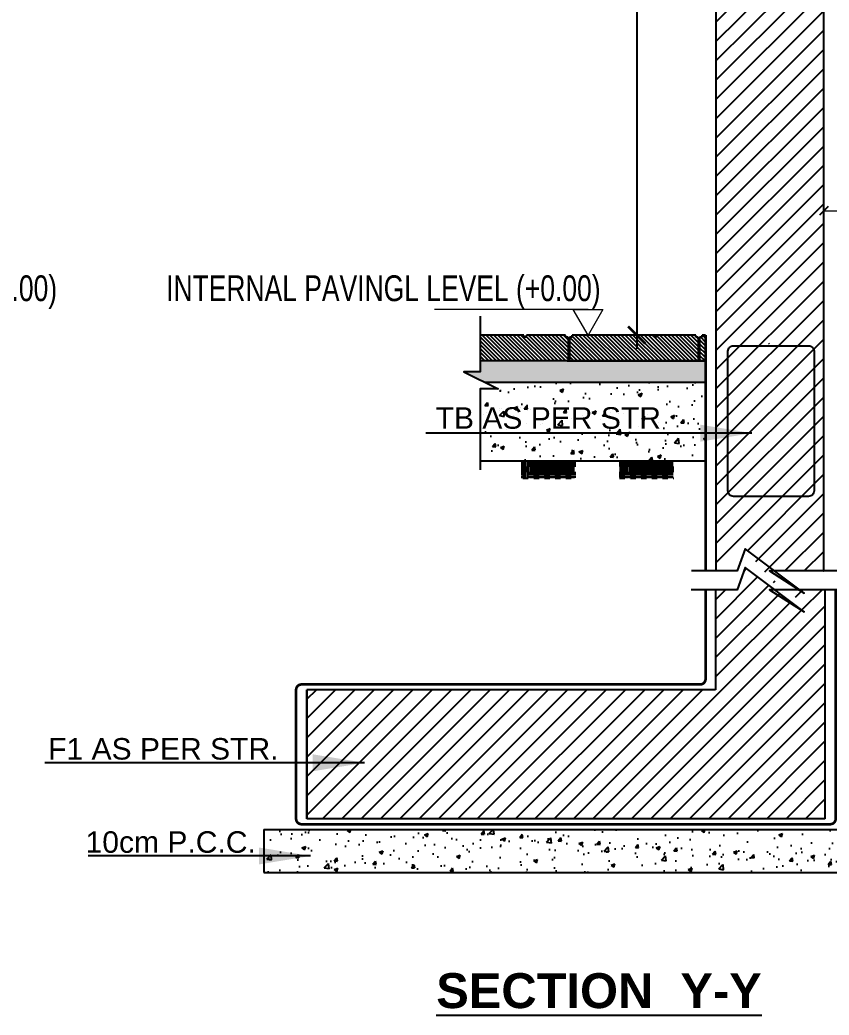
# Model space of a CAD drawing. Header units: centimetres. Extents: x -3744 to 3813, y -6963 to 3597.
# Drawn here: x -2423 to -1953, y -6963 to -6384 of the extents above; entities that cross this region are included whole.
import ezdxf

# ---------------------------------------------------------------- set-up
doc = ezdxf.new("R2010")
doc.units = ezdxf.units.CM
doc.header["$LTSCALE"] = 100
doc.header["$MEASUREMENT"] = 0
doc.layers.add('A-DIM-IN', color=6, linetype='Continuous', lineweight=5)
for name, color, linetype in [('A_DIM-AXIS', 6, 'Continuous'), ('ARROW', 8, 'Continuous'), ('CONC', 3, 'Continuous'), ('HATCH', 8, 'Continuous'), ('L-LANDSCAPE', 11, 'Continuous'), ('LVL', 2, 'Continuous'), ('Section', 7, 'Continuous'), ('str', 1, 'Continuous'), ('TEXT', 3, 'Continuous'), ('WALL-01', 7, 'Continuous'), ('WALL-03', 2, 'Continuous')]:
    doc.layers.add(name, color=color, linetype=linetype)
doc.styles.add('22', font='romans.shx')
doc.styles.add('EN-SCL-DIM', font='swisscl.ttf')
doc.styles.add('SANSSERIFBOLD', font='SASB____.pfb', dxfattribs={"height": 0.7})
doc.styles.add('STYLE1', font='arial.ttf', dxfattribs={"height": 8})
doc.dimstyles.new('100', dxfattribs={"dimtxt": 15, "dimasz": 10, "dimexe": 8, "dimexo": 12, "dimgap": 6, "dimtad": 1, "dimdec": 0, "dimzin": 0, "dimdsep": 46, "dimtxsty": '22', "dimblk": 'ARCHTICK', "dimcen": 30, "dimdle": 8, "dimclrd": 1, "dimclre": 1, "dimclrt": 2, "dimadec": 0, "dimazin": 0, "dimtfac": 1, "dimtdec": 0, "dimtmove": 2, "dimatfit": 3, "dimldrblk": 'OBLIQUE', "dimfxl": 100, "dimtolj": 1, "dimtzin": 0, "dimarcsym": 0})
doc.dimstyles.new('D15-1-100', dxfattribs={"dimtxt": 3, "dimasz": 4, "dimexe": 0.1, "dimexo": 0.25, "dimgap": 3, "dimtad": 1, "dimdec": 0, "dimzin": 3, "dimdsep": 46, "dimlunit": 4, "dimtxsty": 'Standard', "dimblk2": 'OBLIQUE', "dimcen": 0, "dimclrd": 8, "dimclre": 8, "dimclrt": 256, "dimadec": 0, "dimazin": 0, "dimtfac": 1, "dimtdec": 0, "dimtix": 1, "dimtmove": 2, "dimatfit": 3, "dimfxl": 1, "dimtolj": 1, "dimtzin": 13, "dimlwd": -1, "dimlwe": -1, "dimarcsym": 0})
doc.dimstyles.new('NORMAL', dxfattribs={"dimtxt": 18, "dimasz": 5, "dimexe": 5, "dimexo": 5, "dimgap": 1, "dimtad": 0, "dimdec": 0, "dimdsep": 46, "dimtxsty": 'Standard', "dimblk1": 'OBLIQUE', "dimblk2": 'OBLIQUE', "dimsah": 1, "dimcen": 0.09, "dimclrd": 4, "dimclre": 4, "dimclrt": 6, "dimadec": 0, "dimazin": 0, "dimtfac": 1, "dimtdec": 0, "dimtofl": 0, "dimtmove": 1, "dimatfit": 2, "dimldrblk": 'OPEN30', "dimfxl": 1, "dimtolj": 1, "dimtzin": 0, "dimlwd": 5, "dimlwe": 5, "dimarcsym": 2})

# ---------------------------------------------------------------- blocks, each defined once
blk = doc.blocks.new('_ARCHTICK')
at = {"color": 0, "linetype": 'ByBlock', "const_width": 0.15}
blk.add_lwpolyline([(-0.5, -0.5), (0.5, 0.5)], dxfattribs=at)
blk = doc.blocks.new('*D136')
at = {"layer": 'Defpoints', "color": 0, "transparency": 16777216}
for p in [(-2018.3, -5867.03), (-2064.57, -6567.29), (-2021.43, -6567.29, -0.02)]:
    blk.add_point(p, dxfattribs=at)
at = {"layer": 'WALL-03', "color": 4, "lineweight": -2, "transparency": 16777216}
for p, q in [((-2064.57, -5859.03), (-2064.57, -6575.29)), ((-2030.3, -5867.03), (-2072.57, -5867.03)), ((-2033.43, -6567.29), (-2072.57, -6567.29))]:
    blk.add_line(p, q, dxfattribs=at)
at = {"layer": 'WALL-03', "color": 4, "lineweight": -2, "transparency": 16777216, "xscale": 10, "yscale": 10, "zscale": 10}
for p, rotation in [((-2064.57, -5867.03), 90), ((-2064.57, -6567.29), 270)]:
    blk.add_blockref('_ARCHTICK', p, dxfattribs=dict(at, rotation=rotation))
at = {"layer": 'WALL-03', "color": 3, "transparency": 16777216, "insert": (-2078.07, -6217.16), "char_height": 25, "attachment_point": 5, "rotation": 90, "style": '22'}
blk.add_mtext('\\A1;280', dxfattribs=at)
blk = doc.blocks.new('_OBLIQUE')
at = {"color": 0, "linetype": 'ByBlock'}
blk.add_line((-0.5, -0.5), (0.5, 0.5), dxfattribs=at)
blk = doc.blocks.new('*X83')
at = {"color": 0}
for p, q in [((-5507.6, 1093.8), (-5500, 1093.8)), ((-5507.6, 1084.4), (-5500, 1084.4)), ((-5507.6, 1075), (-5500, 1075)), ((-5503.1, 1046.9), (-5503.1, 1071.9)), ((-5500, 1068.8), (-5475, 1068.8)), ((-5496.9, 1071.9), (-5496.9, 1094.5)), ((-5487.5, 1071.9), (-5487.5, 1094.5)), ((-5478.1, 1071.9), (-5478.1, 1094.5)), ((-5475, 1093.8), (-5450, 1093.8)), ((-5475, 1084.4), (-5450, 1084.4)), ((-5475, 1075), (-5450, 1075)), ((-5471.9, 1046.9), (-5471.9, 1071.9)), ((-5462.5, 1046.9), (-5462.5, 1071.9)), ((-5453.1, 1046.9), (-5453.1, 1071.9)), ((-5450, 1068.8), (-5425, 1068.8)), ((-5446.9, 1071.9), (-5446.9, 1094.5)), ((-5437.5, 1071.9), (-5437.5, 1094.5)), ((-5428.1, 1071.9), (-5428.1, 1094.5)), ((-5425, 1093.8), (-5400, 1093.8)), ((-5425, 1084.4), (-5400, 1084.4)), ((-5425, 1075), (-5400, 1075)), ((-5421.9, 1046.9), (-5421.9, 1071.9)), ((-5412.5, 1046.9), (-5412.5, 1071.9)), ((-5403.1, 1046.9), (-5403.1, 1071.9)), ((-5400, 1068.8), (-5375, 1068.8)), ((-5396.9, 1071.9), (-5396.9, 1094.5)), ((-5387.5, 1071.9), (-5387.5, 1094.5)), ((-5378.1, 1071.9), (-5378.1, 1094.5)), ((-5375, 1093.8), (-5350, 1093.8)), ((-5375, 1084.4), (-5350, 1084.4)), ((-5375, 1075), (-5350, 1075)), ((-5371.9, 1046.9), (-5371.9, 1071.9)), ((-5362.5, 1046.9), (-5362.5, 1071.9)), ((-5353.1, 1046.9), (-5353.1, 1071.9)), ((-5350, 1068.8), (-5325, 1068.8)), ((-5346.9, 1071.9), (-5346.9, 1094.5)), ((-5337.5, 1071.9), (-5337.5, 1094.5)), ((-5328.1, 1071.9), (-5328.1, 1094.5)), ((-5325, 1093.8), (-5300, 1093.8)), ((-5325, 1084.4), (-5300, 1084.4)), ((-5325, 1075), (-5300, 1075)), ((-5321.9, 1046.9), (-5321.9, 1071.9)), ((-5312.5, 1046.9), (-5312.5, 1071.9)), ((-5303.1, 1046.9), (-5303.1, 1071.9)), ((-5300, 1068.8), (-5275, 1068.8)), ((-5296.9, 1071.9), (-5296.9, 1094.5)), ((-5287.5, 1071.9), (-5287.5, 1094.5)), ((-5278.1, 1071.9), (-5278.1, 1094.5)), ((-5275, 1093.8), (-5254.4, 1093.8)), ((-5275, 1084.4), (-5254.4, 1084.4)), ((-5275, 1075), (-5254.4, 1075)), ((-5271.9, 1046.9), (-5271.9, 1071.9)), ((-5262.5, 1046.9), (-5262.5, 1071.9)), ((-5050.8, 1093.8), (-5050, 1093.8)), ((-5050.8, 1084.4), (-5050, 1084.4)), ((-5050.8, 1075), (-5050, 1075)), ((-5050, 1068.8), (-5025, 1068.8)), ((-5046.9, 1071.9), (-5046.9, 1094.5)), ((-5037.5, 1071.9), (-5037.5, 1094.5)), ((-5028.1, 1071.9), (-5028.1, 1094.5)), ((-5025, 1093.8), (-5000, 1093.8)), ((-5025, 1084.4), (-5000, 1084.4)), ((-5025, 1075), (-5000, 1075)), ((-5021.9, 1046.9), (-5021.9, 1071.9)), ((-5012.5, 1046.9), (-5012.5, 1071.9)), ((-5003.1, 1046.9), (-5003.1, 1071.9)), ((-5000, 1068.8), (-4975, 1068.8)), ((-4996.9, 1071.9), (-4996.9, 1094.5)), ((-4987.5, 1071.9), (-4987.5, 1094.5)), ((-4978.1, 1071.9), (-4978.1, 1094.5)), ((-4975, 1093.8), (-4950, 1093.8)), ((-4975, 1084.4), (-4950, 1084.4)), ((-4975, 1075), (-4950, 1075)), ((-4971.9, 1046.9), (-4971.9, 1071.9)), ((-4962.5, 1046.9), (-4962.5, 1071.9)), ((-4953.1, 1046.9), (-4953.1, 1071.9)), ((-4950, 1068.8), (-4925, 1068.8)), ((-4946.9, 1071.9), (-4946.9, 1094.5)), ((-4937.5, 1071.9), (-4937.5, 1094.5)), ((-4928.1, 1071.9), (-4928.1, 1094.5)), ((-4925, 1093.8), (-4900, 1093.8)), ((-4925, 1084.4), (-4900, 1084.4)), ((-4925, 1075), (-4900, 1075)), ((-4921.9, 1046.9), (-4921.9, 1071.9)), ((-4912.5, 1046.9), (-4912.5, 1071.9)), ((-4903.1, 1046.9), (-4903.1, 1071.9)), ((-4900, 1068.8), (-4875, 1068.8)), ((-4896.9, 1071.9), (-4896.9, 1094.5)), ((-4887.5, 1071.9), (-4887.5, 1094.5)), ((-4878.1, 1071.9), (-4878.1, 1094.5)), ((-4875, 1093.8), (-4850, 1093.8)), ((-4875, 1084.4), (-4850, 1084.4)), ((-4875, 1075), (-4850, 1075)), ((-4871.9, 1046.9), (-4871.9, 1071.9)), ((-4862.5, 1046.9), (-4862.5, 1071.9)), ((-4853.1, 1046.9), (-4853.1, 1071.9)), ((-4850, 1068.8), (-4825, 1068.8)), ((-4846.9, 1071.9), (-4846.9, 1094.5)), ((-4837.5, 1071.9), (-4837.5, 1094.5)), ((-4828.1, 1071.9), (-4828.1, 1094.5)), ((-4825, 1093.8), (-4800, 1093.8)), ((-4825, 1084.4), (-4800, 1084.4)), ((-4825, 1075), (-4800, 1075)), ((-4821.9, 1046.9), (-4821.9, 1071.9)), ((-4812.5, 1046.9), (-4812.5, 1071.9)), ((-4803.1, 1046.9), (-4803.1, 1071.9)), ((-4800, 1068.8), (-4797.5, 1068.8)), ((-5507.6, 1043.8), (-5500, 1043.8)), ((-5507.6, 1034.4), (-5500, 1034.4)), ((-5507.6, 1025), (-5500, 1025)), ((-5503.1, 1018.4), (-5503.1, 1021.9)), ((-5500, 1059.4), (-5475, 1059.4)), ((-5500, 1050), (-5475, 1050)), ((-5496.9, 1021.9), (-5496.9, 1046.9)), ((-5487.5, 1021.9), (-5487.5, 1046.9)), ((-5478.1, 1021.9), (-5478.1, 1046.9)), ((-5475, 1043.8), (-5450, 1043.8)), ((-5475, 1034.4), (-5450, 1034.4)), ((-5475, 1025), (-5450, 1025)), ((-5471.9, 1018.4), (-5471.9, 1021.9)), ((-5462.5, 1018.4), (-5462.5, 1021.9)), ((-5453.1, 1018.4), (-5453.1, 1021.9)), ((-5450, 1059.4), (-5425, 1059.4)), ((-5450, 1050), (-5425, 1050)), ((-5446.9, 1021.9), (-5446.9, 1046.9)), ((-5437.5, 1021.9), (-5437.5, 1046.9)), ((-5428.1, 1021.9), (-5428.1, 1046.9)), ((-5425, 1043.8), (-5400, 1043.8)), ((-5425, 1034.4), (-5400, 1034.4)), ((-5425, 1025), (-5400, 1025)), ((-5421.9, 1018.4), (-5421.9, 1021.9)), ((-5412.5, 1018.4), (-5412.5, 1021.9)), ((-5403.1, 1018.4), (-5403.1, 1021.9)), ((-5400, 1059.4), (-5375, 1059.4)), ((-5400, 1050), (-5375, 1050)), ((-5396.9, 1021.9), (-5396.9, 1046.9)), ((-5387.5, 1021.9), (-5387.5, 1046.9)), ((-5378.1, 1021.9), (-5378.1, 1046.9)), ((-5375, 1043.8), (-5350, 1043.8)), ((-5375, 1034.4), (-5350, 1034.4)), ((-5375, 1025), (-5350, 1025)), ((-5371.9, 1018.4), (-5371.9, 1021.9)), ((-5362.5, 1018.4), (-5362.5, 1021.9)), ((-5353.1, 1018.4), (-5353.1, 1021.9)), ((-5350, 1059.4), (-5325, 1059.4)), ((-5350, 1050), (-5325, 1050)), ((-5346.9, 1021.9), (-5346.9, 1046.9)), ((-5337.5, 1021.9), (-5337.5, 1046.9)), ((-5328.1, 1021.9), (-5328.1, 1046.9)), ((-5325, 1043.8), (-5300, 1043.8)), ((-5325, 1034.4), (-5300, 1034.4)), ((-5325, 1025), (-5300, 1025)), ((-5321.9, 1018.4), (-5321.9, 1021.9)), ((-5312.5, 1018.4), (-5312.5, 1021.9)), ((-5303.1, 1018.4), (-5303.1, 1021.9)), ((-5300, 1059.4), (-5275, 1059.4)), ((-5300, 1050), (-5275, 1050)), ((-5296.9, 1021.9), (-5296.9, 1046.9)), ((-5287.5, 1021.9), (-5287.5, 1046.9)), ((-5278.1, 1021.9), (-5278.1, 1046.9)), ((-5275, 1043.8), (-5254.4, 1043.8)), ((-5275, 1034.4), (-5254.4, 1034.4)), ((-5275, 1025), (-5254.4, 1025)), ((-5271.9, 1018.4), (-5271.9, 1021.9)), ((-5262.5, 1018.4), (-5262.5, 1021.9)), ((-5050.8, 1043.8), (-5050, 1043.8)), ((-5050.8, 1034.4), (-5050, 1034.4)), ((-5050.8, 1025), (-5050, 1025)), ((-5050, 1059.4), (-5025, 1059.4)), ((-5050, 1050), (-5025, 1050)), ((-5046.9, 1021.9), (-5046.9, 1046.9)), ((-5037.5, 1021.9), (-5037.5, 1046.9)), ((-5028.1, 1021.9), (-5028.1, 1046.9)), ((-5025, 1043.8), (-5000, 1043.8)), ((-5025, 1034.4), (-5000, 1034.4)), ((-5025, 1025), (-5000, 1025)), ((-5021.9, 1018.4), (-5021.9, 1021.9)), ((-5012.5, 1018.4), (-5012.5, 1021.9)), ((-5003.1, 1018.4), (-5003.1, 1021.9)), ((-5000, 1059.4), (-4975, 1059.4)), ((-5000, 1050), (-4975, 1050)), ((-4996.9, 1021.9), (-4996.9, 1046.9)), ((-4987.5, 1021.9), (-4987.5, 1046.9)), ((-4978.1, 1021.9), (-4978.1, 1046.9)), ((-4975, 1043.8), (-4950, 1043.8)), ((-4975, 1034.4), (-4950, 1034.4)), ((-4975, 1025), (-4950, 1025)), ((-4971.9, 1018.4), (-4971.9, 1021.9)), ((-4962.5, 1018.4), (-4962.5, 1021.9)), ((-4953.1, 1018.4), (-4953.1, 1021.9)), ((-4950, 1059.4), (-4925, 1059.4)), ((-4950, 1050), (-4925, 1050)), ((-4946.9, 1021.9), (-4946.9, 1046.9)), ((-4937.5, 1021.9), (-4937.5, 1046.9)), ((-4928.1, 1021.9), (-4928.1, 1046.9)), ((-4925, 1043.8), (-4900, 1043.8)), ((-4925, 1034.4), (-4900, 1034.4)), ((-4925, 1025), (-4900, 1025)), ((-4921.9, 1018.4), (-4921.9, 1021.9)), ((-4912.5, 1018.4), (-4912.5, 1021.9)), ((-4903.1, 1018.4), (-4903.1, 1021.9)), ((-4900, 1059.4), (-4875, 1059.4)), ((-4900, 1050), (-4875, 1050)), ((-4896.9, 1021.9), (-4896.9, 1046.9)), ((-4887.5, 1021.9), (-4887.5, 1046.9)), ((-4878.1, 1021.9), (-4878.1, 1046.9)), ((-4875, 1043.8), (-4850, 1043.8)), ((-4875, 1034.4), (-4850, 1034.4)), ((-4875, 1025), (-4850, 1025)), ((-4871.9, 1018.4), (-4871.9, 1021.9)), ((-4862.5, 1018.4), (-4862.5, 1021.9)), ((-4853.1, 1018.4), (-4853.1, 1021.9)), ((-4850, 1059.4), (-4825, 1059.4)), ((-4850, 1050), (-4825, 1050)), ((-4846.9, 1021.9), (-4846.9, 1046.9)), ((-4837.5, 1021.9), (-4837.5, 1046.9)), ((-4828.1, 1021.9), (-4828.1, 1046.9)), ((-4825, 1043.8), (-4800, 1043.8)), ((-4825, 1034.4), (-4800, 1034.4)), ((-4825, 1025), (-4800, 1025)), ((-4821.9, 1018.4), (-4821.9, 1021.9)), ((-4812.5, 1018.4), (-4812.5, 1021.9)), ((-4803.1, 1018.4), (-4803.1, 1021.9)), ((-4800, 1059.4), (-4797.5, 1059.4)), ((-4800, 1050), (-4797.5, 1050)), ((-5500, 1018.8), (-5475, 1018.8)), ((-5450, 1018.8), (-5425, 1018.8)), ((-5400, 1018.8), (-5375, 1018.8)), ((-5350, 1018.8), (-5325, 1018.8)), ((-5300, 1018.8), (-5275, 1018.8)), ((-5050, 1018.8), (-5025, 1018.8)), ((-5000, 1018.8), (-4975, 1018.8)), ((-4950, 1018.8), (-4925, 1018.8)), ((-4900, 1018.8), (-4875, 1018.8)), ((-4850, 1018.8), (-4825, 1018.8)), ((-4800, 1018.8), (-4797.5, 1018.8))]:
    blk.add_line(p, q, dxfattribs=at)
blk = doc.blocks.new('*D138')
at = {"layer": 'Defpoints', "color": 0, "transparency": 16777216}
for p in [(-1955.8, -6495.04), (-1955.8, -6513.84, 0), (-1716.09, -6513.84, 0.02)]:
    blk.add_point(p, dxfattribs=at)
at = {"layer": 'TEXT', "color": 4, "lineweight": 5, "transparency": 16777216}
for p, q in [((-1955.8, -6508.84), (-1955.8, -6490.04)), ((-1716.09, -6508.84), (-1716.09, -6490.04)), ((-1955.8, -6495.04), (-1918.35, -6495.04)), ((-1716.09, -6495.04), (-1753.54, -6495.04))]:
    blk.add_line(p, q, dxfattribs=at)
at = {"layer": 'TEXT', "color": 4, "lineweight": 5, "transparency": 16777216, "xscale": 5, "yscale": 5, "zscale": 5, "rotation": 180}
blk.add_blockref('_OBLIQUE', (-1955.8, -6495.04), dxfattribs=at)
at = {"layer": 'TEXT', "color": 4, "lineweight": 5, "transparency": 16777216, "xscale": 5, "yscale": 5, "zscale": 5}
blk.add_blockref('_OBLIQUE', (-1716.09, -6495.04), dxfattribs=at)
at = {"layer": 'TEXT', "color": 6, "transparency": 16777216, "insert": (-1835.95, -6495.04), "char_height": 18, "attachment_point": 5}
blk.add_mtext('\\A1;{\\fArial|b0|i0|c0|p34;\\H0.75x;\\W0.85;\\C11;VARIOUS WALK WAY}', dxfattribs=at)
blk = doc.blocks.new('_Open30')
at = {"color": 0, "linetype": 'ByBlock', "lineweight": -2}
for p, q in [((-1, 0.27), (0, 0)), ((0, 0), (-1, -0.27)), ((0, 0), (-1, 0))]:
    blk.add_line(p, q, dxfattribs=at)
blk = doc.blocks.new('FDGG')
at = {"layer": 'A-DIM-IN', "color": 4, "ltscale": 1000}
blk.add_line((434234.7, -5693.8), (434829, -5693.8), dxfattribs=at)
blk.add_lwpolyline([(434234.7, -5792.5), (434291.7, -5693.8), (434177.7, -5693.8), (434234.7, -5792.5)], dxfattribs=at)
at = {"layer": 'A-DIM-IN', "ltscale": 1000, "style": 'EN-SCL-DIM'}
blk.add_attdef('TOPOFFENCE', (434212.9, -5661.1), '', height=100, dxfattribs=at)

msp = doc.modelspace()

# ---------------------------------------------------------------- hatches: boundary and pattern name
at = {"layer": 'A_DIM-AXIS'}
h = msp.add_hatch(dxfattribs=at)
h.set_pattern_fill('ANSI31', color=253, scale=0.5, angle=90, style=0)
h.set_pattern_definition([(135, (-185380.9107, -616586.9267), (-1.122532015, -1.122532015), [])])
h.paths.add_polyline_path([(-1987.49, -6572.19, 1), (-1988.14, -6572.19, 1)], flags=16)
h.paths.add_polyline_path([(-2103.65, -6568.54), (-2102.15, -6568.54), (-2102.15, -6567.29), (-2054.47, -6567.29), (-2054.47, -6568.54), (-2052.97, -6568.54), (-2052.97, -6567.29), (-2030.26, -6567.29), (-2030.26, -6568.54), (-2028.76, -6568.54), (-2028.76, -6582.27), (-2103.65, -6582.27)])
h.paths.add_polyline_path([(-2155.55, -6567.29), (-2130.11, -6567.29), (-2130.11, -6568.54), (-2128.61, -6568.54), (-2128.61, -6567.29), (-2105.89, -6567.29), (-2105.89, -6568.54), (-2104.4, -6568.54), (-2104.4, -6582.27), (-2155.55, -6582.27)])
h.paths.add_polyline_path([(-2024.55, -6567.29), (-2024.55, -6582.27), (-2028.01, -6582.27), (-2028.01, -6568.54), (-2026.51, -6568.54), (-2026.51, -6567.29)])
at = {"layer": 'HATCH'}
h = msp.add_hatch(dxfattribs=at)
h.set_pattern_fill('ANSI31', color=256, scale=2.5)
h.set_pattern_definition([(45, (-52703.09, -10574.6575), (-5.6126601, 5.6126601), [])])
h.paths.add_polyline_path([(-1955.8, -6704.44), (-1955.8, -5867.03), (-2018.3, -5867.03), (-2018.3, -6704.44), (-2018.71, -6704.44), (-2001.53, -6691.56), (-1979.65, -6717.32), (-1987.46, -6704.44)])
h = msp.add_hatch(dxfattribs=at)
h.set_pattern_fill('AR-SAND', color=256, scale=0.05)
h.set_pattern_definition([(37.5, (-185518.6112, -617059.038), (-0.080001565, 2.4470661866), [0, -1.9304, 0, -2.159, 0, -2.06375]), (7.5, (-185518.6112, -617059.038), (2.247616416, 3.584125503), [0, -1.0414, 0, -1.7399, 0, -0.66675]), (327.5, (-185520.1733, -617059.038), (3.954961851, 0.0071859234), [0, -0.635, 0, -2.286, 0, -2.9845]), (317.5, (-185520.1733, -617059.038), (3.817782262, 1.114646616), [0, -0.3175, 0, -1.4986, 0, -1.7145])])
h.paths.add_polyline_path([(-2024.55, -6582.27), (-2024.55, -6594.75), (-2152.78, -6594.75), (-2164.97, -6588.73), (-2155.55, -6588.73), (-2155.55, -6582.27)])
at = {"layer": 'HATCH', "linetype": 'Continuous'}
h = msp.add_hatch(dxfattribs=at)
h.set_pattern_fill('AR-CONC', color=8, scale=0.125)
h.set_pattern_definition([(50, (-1610.6, -6632.192), (22.7731, -1.9924), [2.38125, -26.19375]), (355, (-1610.6, -6632.192), (-4.4054, 23.8821), [1.905, -20.9551]), (100.4514, (-1608.701, -6632.358), (18.3677, 21.8897), [2.02375, -22.2613]), (46.184, (-1610.6, -6625.842), (33.8849, -5.2553), [3.5719, -39.2906]), (96.6356, (-1607.776, -6626.28), (29.6755, 30.9283), [3.0356, -33.392]), (351.184, (-1610.6, -6625.842), (29.6755, 30.9283), [2.8575, -31.4325]), (21, (-1607.424, -6627.43), (18.9518, -12.78315), [2.38125, -26.19375]), (326, (-1607.424, -6627.43), (7.7253, 23.0235), [1.905, -20.955]), (71.4514, (-1605.845, -6628.495), (26.67705, 10.24035), [2.02375, -22.2612]), (37.5, (-1610.599, -6632.192), (0.38608, 10.56938), [0, -20.701, 0, -21.2725, 0, -21.03438]), (7.5, (-1610.599, -6632.192), (8.35246, 12.52257), [0, -12.1285, 0, -20.22475, 0, -8.01688]), (327.5, (-1617.6795, -6632.192), (16.94882, -0.71609), [0, -7.9375, 0, -24.765, 0, -32.86125]), (317.5, (-1620.854, -6632.192), (18.51615, 3.1783), [0, -10.31875, 0, -16.4465, 0, -23.33625])])
h.paths.add_polyline_path([(-2155.51, -6598.55), (-2145.07, -6598.55), (-2152.78, -6594.75), (-2024.55, -6594.75), (-2024.55, -6640.55), (-2155.51, -6640.55)])
at = {"layer": 'HATCH'}
h = msp.add_hatch(dxfattribs=at)
h.set_pattern_fill('ANSI31', color=256, scale=2.5)
h.set_pattern_definition([(45, (-52432.61, -10549.92), (-5.6126601, 5.6126601), [])])
h.paths.add_polyline_path([(-2256.26, -6848.54), (-2256.26, -6773.54), (-2018.76, -6773.54), (-2018.76, -6715.32), (-2006.21, -6715.32), (-2001.53, -6702.44), (-1967.15, -6728.2), (-1974.96, -6715.32), (-1955.16, -6715.32), (-1955.16, -6848.54)])
at = {"layer": 'HATCH', "linetype": 'Continuous'}
h = msp.add_hatch(dxfattribs=at)
h.set_pattern_fill('AR-CONC', color=256, scale=3.125, style=0)
h.set_pattern_definition([(50, (-56231.49, -23934.736), (22.414381, -1.961004), [2.34375, -25.78125]), (355, (-56231.49, -23934.736), (-4.335979, 23.506004), [1.875, -20.625]), (100.4514, (-56229.623, -23934.9), (18.078418, 21.544986), [1.991881, -21.910691]), (46.1842, (-56231.49, -23928.486), (33.351283, -5.172469), [3.515625, -38.671875]), (96.6356, (-56228.71, -23928.917), (29.20821, 30.441183), [2.987821, -32.866031]), (351.1842, (-56231.49, -23928.486), (29.208186, 30.441206), [2.8125, -30.9375]), (21, (-56228.365, -23930.049), (18.6533454, -12.5818403), [2.34375, -25.78125]), (326, (-56228.365, -23930.05), (7.603604, 22.660939), [1.875, -20.625]), (71.4514, (-56226.81, -23931.097), (26.256957, 10.079078), [1.991881, -21.910691]), (37.5, (-56231.4904, -23934.736), (0.3799955, 10.4029329), [0, -20.375, 0, -20.9375, 0, -20.703125]), (7.5, (-56231.49, -23934.736), (8.220923, 12.325366), [0, -11.9375, 0, -19.90625, 0, -7.890625]), (327.5, (-56238.459, -23934.736), (16.6819511, -0.7048397), [0, -7.8125, 0, -24.375, 0, -32.34375]), (317.5, (-56241.584, -23934.736), (18.2245678, 3.1282807), [0, -10.15625, 0, -16.1875, 0, -22.96875])])
h.paths.add_polyline_path([(-1942.66, -6855), (-1942.66, -6879.58), (-2281.26, -6879.79), (-2281.26, -6854.79)])

# ---------------------------------------------------------------- linework, layer by layer
at = {"const_width": 1.56}
for points, elevation in [([(-2024.55, -6704.44), (-2024.55, -6567.29)], 0.05), ([(-2024.55, -6767.29), (-2024.55, -6715.32)], 0.04)]:
    msp.add_lwpolyline(points, dxfattribs=dict(at, elevation=elevation))
for points, elevation in [([(-1948.91, -6715.32), (-1948.91, -6848.54, -0.414214), (-1952.03, -6851.66), (-2259.39, -6851.66, -0.414214), (-2262.51, -6848.54), (-2262.51, -6773.54, -0.414212), (-2259.39, -6770.41), (-2027.66, -6770.41)], 0.04), ([(-2027.68, -6770.41, 0.414214), (-2024.55, -6767.29)], 0.11)]:
    msp.add_lwpolyline(points, format="xyb", dxfattribs=dict(at, elevation=elevation))
at = {"layer": 'CONC'}
for p, q in [((-2256.26, -6848.54, 0.11), (-2256.26, -6773.54, 0.11)), ((-2281.26, -6854.79, 0.11), (-1930.16, -6854.79, 0.04)), ((-2281.26, -6854.79, 0.11), (-2281.26, -6879.79, 0.11)), ((-2281.26, -6879.79, 0.11), (-1930.16, -6879.79, 0.04))]:
    msp.add_line(p, q, dxfattribs=at)
at = {"layer": 'HATCH', "color": 8, "linetype": 'Continuous'}
msp.add_line((-2104.9, -6582.27, 0.05), (-2024.55, -6582.27, 0.05), dxfattribs=at)
at = {"layer": 'L-LANDSCAPE', "elevation": 0.05}
msp.add_lwpolyline([(-2155.55, -6556.2), (-2155.55, -6588.73), (-2164.97, -6588.73), (-2145.07, -6598.55), (-2155.51, -6598.55), (-2155.51, -6645.7)], dxfattribs=at)
at = {"layer": 'Section', "elevation": 0.05}
for points in [[(-1943.52, -6704.44), (-1987.46, -6704.44), (-1967.15, -6717.32), (-2001.53, -6691.56), (-2006.21, -6704.44), (-2032.78, -6704.44)], [(-1943.52, -6715.32), (-1987.46, -6715.32), (-1967.15, -6728.2), (-2001.53, -6702.44), (-2006.21, -6715.32), (-2032.81, -6715.32)], [(-1943.52, -6715.32), (-1987.46, -6715.32), (-1967.15, -6728.2), (-2001.53, -6702.44), (-2006.21, -6715.32), (-2032.81, -6715.32)]]:
    msp.add_lwpolyline(points, dxfattribs=at)
at = {"layer": 'str'}
msp.add_lwpolyline([(-2008.39, -6573.54), (-1964.64, -6573.54, -0.414214), (-1961.51, -6576.66), (-1961.51, -6657.91, -0.414214), (-1964.64, -6661.04), (-2008.39, -6661.04, -0.414214), (-2011.51, -6657.91), (-2011.51, -6576.66, -0.414214)], format="xyb", close=True, dxfattribs=at)
at = {"layer": 'WALL-01'}
for p, q in [((-2130.11, -6567.29, 0.05), (-2155.55, -6567.29, 0.05)), ((-2130.11, -6568.54, 0.05), (-2130.11, -6567.29, 0.05)), ((-2105.89, -6567.29, 0.05), (-2128.61, -6567.29, 0.05)), ((-2128.61, -6568.54, 0.05), (-2128.61, -6567.29, 0.05)), ((-2105.89, -6568.54, 0.05), (-2105.89, -6567.29, 0.05)), ((-2054.47, -6567.29, 0.05), (-2102.15, -6567.29, 0.05)), ((-2102.15, -6568.54, 0.05), (-2102.15, -6567.29, 0.05)), ((-2054.47, -6568.54, 0.05), (-2054.47, -6567.29, 0.05)), ((-2030.26, -6567.29, 0.05), (-2052.97, -6567.29, 0.05)), ((-2052.97, -6568.54, 0.05), (-2052.97, -6567.29, 0.05)), ((-2030.26, -6568.54, 0.05), (-2030.26, -6567.29, 0.05)), ((-2024.55, -6567.29, 0.05), (-2026.51, -6567.29, 0.05)), ((-2026.51, -6568.54, 0.05), (-2026.51, -6567.29, 0.05)), ((-2128.61, -6568.54, 0.05), (-2130.11, -6568.54, 0.05)), ((-2104.4, -6568.54, 0.05), (-2105.89, -6568.54, 0.05)), ((-2104.4, -6568.54, 0.05), (-2104.4, -6582.27, 0.05)), ((-2103.65, -6568.54, 0.05), (-2103.65, -6582.27, 0.05)), ((-2102.15, -6568.54, 0.05), (-2103.65, -6568.54, 0.05)), ((-2052.97, -6568.54, 0.05), (-2054.47, -6568.54, 0.05)), ((-2028.76, -6568.54, 0.05), (-2030.26, -6568.54, 0.05)), ((-2028.76, -6568.54, 0.05), (-2028.76, -6582.27, 0.05)), ((-2028.01, -6568.54, 0.05), (-2028.01, -6582.27, 0.05)), ((-2026.51, -6568.54, 0.05), (-2028.01, -6568.54, 0.05)), ((-2104.4, -6582.27, 0.05), (-2155.55, -6582.27, 0.05)), ((-2028.76, -6582.27, 0.05), (-2104.9, -6582.27, 0.05)), ((-2024.55, -6582.27, 0.05), (-2028.01, -6582.27, 0.05)), ((-2024.55, -6594.75, 0.05), (-2152.78, -6594.75, 0.05)), ((-2024.55, -6640.55, 0.07), (-2155.51, -6640.55, 0.07))]:
    msp.add_line(p, q, dxfattribs=at)
at = {"layer": 'WALL-03', "color": 6}
for p, q in [((-2018.3, -6704.44, 0.06), (-2018.3, -5867.03, 0.06)), ((-1955.8, -6704.44, 0.06), (-1955.8, -5867.03, 0.06))]:
    msp.add_line(p, q, dxfattribs=at)
at = {"layer": 'WALL-03', "color": 3}
for p, q in [((-1955.16, -6715.32, 0.05), (-1955.16, -6848.54, 0.05)), ((-2018.76, -6773.54, 0.13), (-2256.26, -6773.54, 0.12)), ((-2256.26, -6773.54, 0.12), (-2256.26, -6848.54, 0.12)), ((-1955.16, -6848.54, 0.05), (-2256.26, -6848.54, 0.12))]:
    msp.add_line(p, q, dxfattribs=at)
at = {"layer": 'WALL-03', "color": 3, "elevation": 0.13}
msp.add_lwpolyline([(-2018.76, -6715.32), (-2018.76, -6773.54)], dxfattribs=at)

# ---------------------------------------------------------------- block references
at = {"layer": 'HATCH', "color": 8, "linetype": 'Continuous', "xscale": 0.1248150887604993, "yscale": 0.1248150887604993, "zscale": 0.1248150887604993}
msp.add_blockref('*X83', (-1444.18, -6777.54, 0.07), dxfattribs=at)
at = {"layer": 'LVL', "color": 0}
ref = msp.add_blockref('FDGG', (-67775.12, -5698.38, -0.01), dxfattribs=dict(at, xscale=0.1500000012514647, yscale=0.1500000012514647, zscale=0.1500000012514647))
ref.add_attrib('TOPOFFENCE', 'INTERNAL PAVINGL LEVEL (+0.00)', (-2653.92, -6547.54, -0.01), dxfattribs={"layer": 'A-DIM-IN', "color": 6, "ltscale": 1000, "height": 15, "style": 'EN-SCL-DIM'})
ref = msp.add_blockref('FDGG', (63042.36, -5698.38, -0.01), dxfattribs=dict(at, xscale=-0.1500000012514647, yscale=0.1500000012514647, zscale=0.1500000012514647))
ref.add_attrib('TOPOFFENCE', 'INTERNAL PAVINGL LEVEL (+0.00)', (-2338.05, -6547.54, -0.01), dxfattribs={"layer": 'A-DIM-IN', "color": 6, "ltscale": 1000, "height": 15, "style": 'EN-SCL-DIM'})

# ---------------------------------------------------------------- texts
at = {"layer": 'TEXT'}
for s, height, style, p in [('TB AS PER STR', 12.5, 'STYLE1', (-2181.44, -6621.73, 0.12)), ('F1 AS PER STR.', 12.5, 'STYLE1', (-2406.63, -6814.09, 0.12)), ('10cm P.C.C.', 12.5, 'STYLE1', (-2384.87, -6868.29, 0.12)), ('%%USECTION  Y-Y', 20.3125, 'SANSSERIFBOLD', (-2181.05, -6958.6, 0.02))]:
    msp.add_text(s, height=height, dxfattribs=dict(at, style=style)).set_placement(p)

# ---------------------------------------------------------------- dimensions: what is measured, and where the dimension line sits
dim = msp.add_linear_dim(base=(-1955.8, -6495.04, 0.04), p1=(-1716.09, -6513.84, 0.06), p2=(-1955.8, -6513.84, 0.05), angle=180, text='{\\fArial|b0|i0|c0|p34;\\H0.75x;\\W0.85;\\C11;VARIOUS WALK WAY}', dimstyle='NORMAL', dxfattribs=at)
dim.commit()
dim.dimension.update_dxf_attribs({"geometry": '*D138', "text_midpoint": (-1835.95, -6495.04, 0.04)})
at = {"layer": 'WALL-03'}
dim = msp.add_linear_dim(base=(-2064.57, -6567.29, 0.06), p1=(-2018.3, -5867.03, 0.06), p2=(-2021.43, -6567.29, 0.05), angle=90, text='280', dimstyle='100', override={"dimtxt": 25, "dimgap": 1, "dimclrd": 4, "dimclre": 4, "dimclrt": 3, "dimfxl": 0.075}, dxfattribs=at)
dim.commit()
dim.dimension.update_dxf_attribs({"geometry": '*D136', "text_midpoint": (-2078.07, -6217.16, 0.06)})

# ---------------------------------------------------------------- leaders
at = {"layer": 'ARROW', "color": 8}
for points in [[(-1997.57, -6624.3, 473.37), (-2107.52, -6624.3, 473.37), (-2187.08, -6624.3, 473.37)], [(-2222.8, -6815.96, 473.44), (-2320.1, -6815.96, 473.44), (-2408.61, -6815.96, 473.44)], [(-2254.14, -6870.13, 473.44), (-2308.24, -6870.13, 473.44), (-2383.32, -6870.13, 473.44)]]:
    msp.add_leader(points, dimstyle='D15-1-100', override={"dimasz": 30}, dxfattribs=at)

doc.saveas('drawing.dxf')
